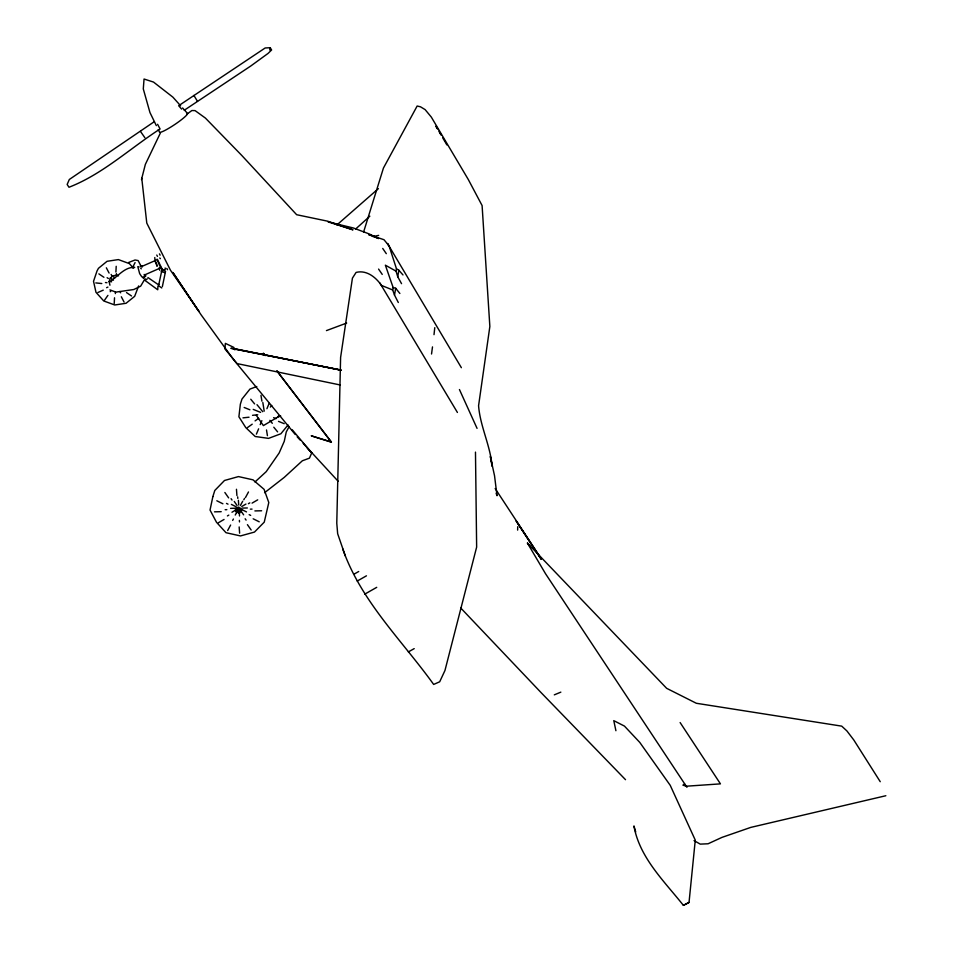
<?xml version="1.0" encoding="UTF-8"?>
<svg xmlns="http://www.w3.org/2000/svg" width="953" height="953" viewBox="0 0 953 953"><rect width="100%" height="100%" fill="white"/><g stroke="black" fill="none" stroke-linecap="round" stroke-linejoin="round"><path stroke-width="1.43" d="M517.634 530.106L517.717 526.711M157.924 286.138L157.745 289.783L144.904 280.349L147.31 278.884M114.229 303.483L114.527 297.789M115.909 272.046L116.206 266.304M115.361 293.607L115.432 292.178M116.421 273.618L116.349 275.048L118.553 275.858M475.476 452.115L476.643 547.105L444.956 670.507L439.69 681.788L433.663 684.433C401.904 640.285 360.865 601.069 342.663 548.714M434.008 334.658L434.782 327.653M431.542 354.004L432.495 346.904M398.306 302.506L394.506 295.061L395.698 288.271L393.124 287.484L385.369 265.184L396.043 271.152L397.723 276.739L401.547 283.672M397.723 276.739L398.866 270.247L396.472 268.794L389.098 245.934L387.514 243.515L461.371 367.691M394.506 295.061L392.684 289.962L393.124 287.484M396.043 271.152L396.472 268.794M295.299 434.556L233.58 359.674L201.035 314.728L172.838 272.427L199.034 311.548L170.432 270.164L146.786 223.109L141.759 178.211M162.355 286.627L165.548 271.307M141.473 179.581L145.356 164.381L160.449 132.872M363.605 232.008L383.44 168.05L417.152 106.021L420.487 106.807L425.121 109.607L431.316 117.088L468.316 179.545L482.099 205.55L489.854 326.474L478.573 405.752C480.205 426.563 490.33 445.373 492.082 466.16L490.33 456.427L494.536 475.761L497.013 495.715L496.144 493.309M109.929 285.209L109.118 281.54L110.31 278.073L113.169 275.751L116.945 275.179M138.638 285.924L134.659 296.335L126.058 303.28L114.753 304.984L103.746 300.969L95.979 292.309L93.525 281.302L97.063 270.878L98.469 268.305L107.058 261.301L118.386 259.585L129.405 263.624L133.277 267.984M260.193 424.621L261.872 420.642M266.911 408.706L269.151 403.393M256.393 434.127L258.62 428.838M292.261 429.815L311.738 452.866L309.463 458.143L302.339 460.787L284.232 477.393L264.577 492.713M161.867 270.223L158.543 285.697L161.748 287.961M145.094 278.633L140.651 286.186L133.754 289.533L115.932 292.106L109.893 289.903M135.076 262.575L132.479 267.71L134.718 267.4C124.867 266.757 118.506 275.965 110.929 280.694M289.2 426.456L286.257 431.983L284.256 441.346L279.146 452.997L266.209 471.664L254.987 481.968M235.248 515.025L236.916 511.94M240.442 505.412L242.67 501.278M232.663 520.398L233.402 519.028M236.928 512.785L239.894 507.282M243.801 499.777L244.552 498.395M227.66 530.523L230.626 525.043M245.505 497.502L248.495 491.962M110.214 291.725L111.024 290.57M104.675 299.992L107.915 295.37M288.032 424.943L280.897 433.758L268.555 438.38L255.19 436.498L245.803 427.647L238.893 416.783L240.359 404.179L241.979 399.057L249.936 389.098L256.786 386.513M256.333 415.365L263.385 425.598L277.359 417.354L278.788 415.722M270.318 407.098L271.76 405.466M355.552 229.101L369.835 216.2M336.945 224.908L378.401 188.623M255.082 420.892L258.68 418.319M247.435 427.611L252.223 424.18M684.611 783.95L682.932 785.141L686.243 786.213L720.444 783.866L680.12 722.553M159.151 284.375L158.532 284.804L147.941 277.561M186.788 114.217L191.875 110.536L195.055 110.596L205.419 118.089L241.717 155.387L296.645 214.711L327.618 221.179L353.003 229.84L328.082 221.894L353.337 227.97L369.383 234.009L378.555 238.548L368.608 234.545L383.988 239.715L389.098 245.934M154.362 121.615L69.331 179.474L67.151 184.453L68.985 187.253C102.626 174.208 129.918 148.43 160.092 128.977L157.579 124.307M184.263 110.238L250.699 66.055L268.103 53.392L271.617 49.961L270.199 47.912L270.259 50.366L270.39 47.698L265.172 47.984L178.664 105.712L181.606 109.083M231.972 512.237L236.153 509.784M241.752 506.531L245.945 504.077M227.41 515.93L228.803 515.12M248.399 503.696L249.793 502.874M235.617 511.678L241.216 508.414M218.463 522.709L224.05 519.456M252.08 503.113L257.703 499.837M354.492 573.909L358.709 571.502M357.208 581.068L366.452 575.815M364.713 594.16L376.721 587.346M408.361 651.9L414.21 648.624M635.711 831.898L633.924 825.953C639.594 857.724 664.098 881.025 683.384 905.35L689.031 902.431L695.273 840.117L670.233 785.343L639.773 742.411L624.453 726.091L613.78 720.647L615.912 730.713M685.969 904.004L689.031 902.431M683.384 905.35L685.159 904.445M163.809 270.295L161.26 271.534L164.94 272.618M156.113 260.181L141.139 266.769L140.46 265.446M160.152 268.103L145.19 274.667L145.857 275.989M106.593 287.675L107.915 287.103M97.933 292.476L103.246 290.153M277.359 417.354L280.682 415.949M554.301 694.856L560.841 692.14M128.631 262.468L135.04 259.99L138.149 260.574L140.841 265.816M326.438 330.608L346.678 323.055M885.849 795.731L750.785 827.395L721.969 837.389L708.079 843.774L700.217 844.12L694.046 840.582M372.933 236.582L378.663 235.379M252.533 415.317L257.739 414.769M242.955 417.855L249.031 417.211M230.566 508.354L235.594 508.235M242.312 508.08L247.351 507.973M225.146 509.712L226.838 509.676M250.353 509.152L252.033 509.105M235.046 510.117L241.776 509.962M214.485 511.832L221.215 511.678M254.892 510.915L261.622 510.772M109.118 281.54L111.608 281.802M105.449 282.541L106.95 282.696M95.8 282.922L101.78 283.541M340.531 369.931L230.9 348.262L341.353 370.229L233.735 348.536M340.34 385L237.106 363.593L224.908 348.929L225.361 343.366L233.747 347.368L234.914 349.882M143.2 277.144L141.806 276.835L139.65 273.606L137.792 266.614L139.198 266.947M392.684 289.962L381.45 285.412C375.875 277.263 366.583 269.747 356.1 272.415L352.431 278.145L340.602 357.435L336.778 523.209L337.66 533.728L345.32 555.944M253.236 409.397L260.586 412.375M273.642 417.652L276.084 418.653M244.159 407.467L249.9 409.79M278.514 421.369L284.22 423.68M231.4 504.411L235.939 506.662M241.967 509.652L246.493 511.904M226.492 503.41L228.005 504.161M249.162 514.656L250.675 515.406M235.391 508.545L241.431 511.547M216.819 500.766L222.895 503.78M253.176 518.801L259.216 521.803M110.31 278.073L113.443 280.194M107.117 277.68L108.368 278.538M98.874 273.88L103.913 277.287M126.499 292.583L131.514 295.966M140.651 268.21L141.282 268.841M157.71 259.812L157.078 259.18L159.592 265.542L162.796 270.402L158.222 261.134M159.759 258.001L160.378 258.644M625.513 779.685L541.173 692.7L460.764 608.026M686.946 787.285L545.521 573.718L527.438 543.103L666.659 688.328L696.321 703.266L841.713 726.138L846.895 730.927L853.769 739.945L880.238 781.698M307.331 448.16L311.738 452.866M297.169 436.819L300.171 440.072M303.173 443.324L338.16 481.277M180.641 105.795L172.862 97.123L153.504 82.065L144.046 79.028L143.295 88.927L149.955 112.537L156.34 125.629M182.583 107.963L187.455 113.383A16.832 2.132 -33.8 0 1 174.971 124.378A16.832 2.132 -33.8 0 1 159.532 132.181L158.258 129.56M398.866 270.247L402.988 274.952M257 404.691L262.754 411.696M269.854 420.333L272.32 423.323M250.758 399.224L254.606 403.905M273.785 427.218L277.609 431.864M193.912 95.443L197.474 101.34M395.698 288.271L399.879 293.488M527.438 543.103L530.023 546.51M234.271 501.469L237.083 505.483M240.823 510.832L243.634 514.834M231.079 498.693L232.02 500.039M245.147 518.766L246.077 520.1M236.535 507.365L240.287 512.714M224.86 492.498L228.637 497.883M247.423 524.662L251.163 529.999M144.88 137.708L140.448 131.383M378.579 269.08L382.236 274.416M382.725 248.447L386.299 253.665M495.167 488.52L540.339 557.422M379.794 282.886L457.416 412.458M437.403 128.691L435.95 126.213L437.475 128.822M438.845 131.18L440.298 133.658M439.714 132.67L441.215 135.231M442.704 137.804L444.956 141.652M445.396 142.414L446.862 144.916M113.169 275.751L114.527 278.371M111.132 274.416L111.811 275.727M119.959 291.499L120.638 292.809M106.343 267.793L109.083 273.07M121.329 296.764L124.045 302.006M159.437 253.879L160.116 255.201M166.835 268.412L167.502 269.723M156.768 255.047L157.436 256.369M164.166 269.568L164.833 270.89M459.441 389.539L477.06 428.373M156.268 262.242L157.114 266.28L155.029 260.979L154.767 257.536M165.143 267.996L165.477 269.234M159.127 267.853L159.794 270.33M141.854 265.78L142.176 267.019M144.153 274.428L144.475 275.667M262.825 402.5L264.207 411.148M260.979 395.364L261.908 401.153M266.506 429.958L267.424 435.688M238.393 500.325L238.726 505.03M239.263 512.464L239.513 515.978M237.69 496.858L237.809 498.431M239.382 520.362L239.489 521.922M238.19 506.901L238.631 513.167M236.463 489.27L236.916 495.572M239.167 526.949L239.62 533.18M212.853 496.632L210.041 510.058L216.462 522.22L226.004 532.703L240.49 535.931L254.475 532.072L264.243 522.149L268.794 502.541L264.088 489.342L252.998 479.835L238.488 476.583L224.503 480.479L214.806 490.461L212.853 496.632M145.404 276.096L143.248 277.954L145.404 276.096M331.406 441.989L311.226 435.807L331.358 442.204L276.787 370.753L331.406 441.989M265.16 355.517L263.362 353.182L265.16 355.529M541.316 559.34L516.181 520.993L541.256 559.304"/></g></svg>
